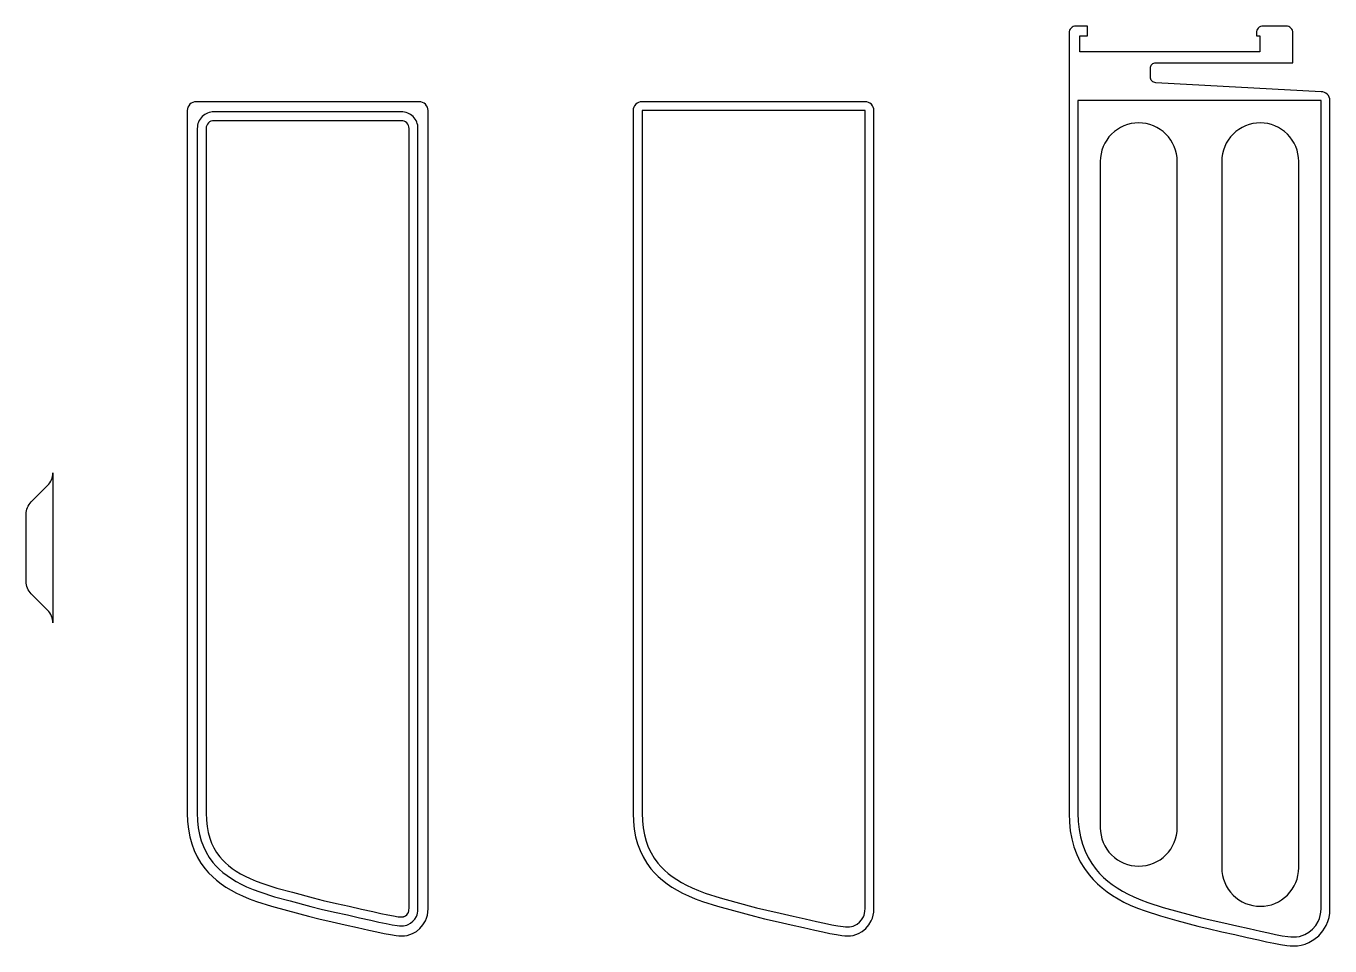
# Model space of a CAD drawing. Extents: x -408 to -115, y 4 to 210.
import ezdxf

# ---------------------------------------------------------------- set-up
doc = ezdxf.new("R2010")
doc.units = 0
doc.layers.get('0').update_dxf_attribs({"linetype": 'CONTINUOUS'})

msp = doc.modelspace()

# ---------------------------------------------------------------- linework, layer by layer
for p, q in [((-158.32, 188.29), (-158.32, 188.29)), ((-131.07, 188.29), (-131.07, 188.29))]:
    msp.add_line(p, q)
for points in [[(-123.75, 208.49, 0.414214), (-125.25, 209.99), (-130.44, 209.99, 0.414214), (-131.94, 208.49), (-131.94, 207.79), (-131.14, 207.79), (-131.14, 204.19), (-171.54, 204.19), (-171.54, 207.79), (-169.79, 207.79), (-169.79, 209.99), (-172.44, 209.99, 0.414214), (-173.94, 208.49), (-173.94, 191.04), (-173.94, 39.03), (-173.94, 37.27), (-173.94, 33.54), (-173.87, 31.58), (-173.67, 29.65), (-173.32, 27.8), (-172.84, 26.02), (-172.21, 24.32), (-171.43, 22.7), (-170.51, 21.17), (-169.45, 19.73), (-168.56, 18.7), (-167.58, 17.73), (-166.54, 16.81), (-165.41, 15.94), (-164.22, 15.13), (-162.96, 14.37), (-161.63, 13.65), (-160.23, 12.99), (-158.61, 12.3), (-156.9, 11.67), (-153.4, 10.54), (-149.8, 9.56), (-145.06, 8.28), (-142.72, 7.71), (-139.68, 7.02), (-136.76, 6.36), (-134.01, 5.75), (-131.47, 5.19), (-129.67, 4.78), (-128.02, 4.42), (-126.5, 4.13), (-125.12, 3.93), (-124.35, 3.85), (-123.62, 3.83), (-122.74, 3.87), (-121.87, 4), (-121.02, 4.23), (-120.16, 4.58), (-119.02, 5.23), (-117.95, 6.11), (-117, 7.19), (-116.26, 8.43), (-115.9, 9.31), (-115.64, 10.22), (-115.49, 11.18), (-115.44, 12.14), (-115.44, 14.86), (-115.44, 16.87), (-115.44, 191.04), (-115.44, 193.29, 0.414214), (-117.44, 195.29), (-154.45, 197.29, -0.414214), (-155.7, 198.54), (-155.7, 200.54, -0.414214), (-154.45, 201.79), (-123.75, 201.79)], [(-344.5, 10.46), (-342.21, 9.9), (-339.18, 9.21), (-336.27, 8.56), (-333.52, 7.95), (-330.98, 7.38), (-329.19, 6.98), (-327.56, 6.63), (-326.12, 6.35), (-324.86, 6.16), (-324.21, 6.1), (-323.63, 6.08), (-322.96, 6.11), (-322.34, 6.2), (-321.74, 6.37), (-321.14, 6.61), (-320.3, 7.09), (-319.52, 7.74), (-318.83, 8.52), (-318.28, 9.44), (-318.03, 10.05), (-317.84, 10.7), (-317.73, 11.41), (-317.69, 12.2), (-317.69, 14.86), (-317.69, 191.04, 0.414214), (-319.69, 193.04), (-369.69, 193.04, 0.414214), (-371.69, 191.04), (-371.69, 37.27), (-371.69, 33.58), (-371.63, 31.74), (-371.44, 29.98), (-371.13, 28.3), (-370.69, 26.71), (-370.13, 25.2), (-369.45, 23.77), (-368.63, 22.41), (-367.7, 21.14), (-366.91, 20.23), (-366.05, 19.37), (-365.11, 18.55), (-364.09, 17.77), (-363, 17.02), (-361.84, 16.32), (-360.61, 15.66), (-359.31, 15.04), (-357.77, 14.39), (-356.16, 13.79), (-352.76, 12.7), (-349.21, 11.74)], [(-244.5, 10.46), (-242.21, 9.9), (-239.18, 9.21), (-236.27, 8.56), (-233.52, 7.95), (-230.98, 7.38), (-229.19, 6.98), (-227.56, 6.63), (-226.12, 6.35), (-224.86, 6.16), (-224.21, 6.1), (-223.63, 6.08), (-222.96, 6.11), (-222.34, 6.2), (-221.74, 6.37), (-221.14, 6.61), (-220.3, 7.09), (-219.52, 7.74), (-218.83, 8.52), (-218.28, 9.44), (-218.03, 10.05), (-217.84, 10.7), (-217.73, 11.41), (-217.69, 12.2), (-217.69, 14.86), (-217.69, 191.04, 0.414214), (-219.69, 193.04), (-269.69, 193.04, 0.414214), (-271.69, 191.04), (-271.69, 37.27), (-271.69, 33.58), (-271.63, 31.74), (-271.44, 29.98), (-271.13, 28.3), (-270.69, 26.71), (-270.13, 25.2), (-269.45, 23.77), (-268.63, 22.41), (-267.7, 21.14), (-266.91, 20.23), (-266.05, 19.37), (-265.11, 18.55), (-264.09, 17.77), (-263, 17.02), (-261.84, 16.32), (-260.61, 15.66), (-259.31, 15.04), (-257.77, 14.39), (-256.16, 13.79), (-252.76, 12.7), (-249.21, 11.74)], [(-325.74, 8.57), (-324.59, 8.39), (-324.07, 8.35), (-323.64, 8.33), (-323.18, 8.35), (-322.8, 8.41), (-322.46, 8.5), (-322.13, 8.64), (-321.59, 8.95), (-321.09, 9.36), (-320.65, 9.85), (-320.29, 10.45), (-320.16, 10.78), (-320.04, 11.18), (-319.97, 11.65), (-319.94, 12.25), (-319.94, 15.09), (-319.94, 187.04, 0.414214), (-323.69, 190.79), (-365.69, 190.79, 0.414214), (-369.44, 187.04), (-369.44, 36.37), (-369.44, 33.62), (-369.38, 31.89), (-369.21, 30.3), (-368.93, 28.81), (-368.55, 27.4), (-368.06, 26.08), (-367.46, 24.83), (-366.76, 23.66), (-365.94, 22.55), (-365.26, 21.77), (-364.51, 21.01), (-363.68, 20.29), (-362.77, 19.59), (-361.79, 18.92), (-360.73, 18.28), (-359.59, 17.67), (-358.38, 17.09), (-356.94, 16.48), (-355.42, 15.92), (-352.13, 14.86), (-348.62, 13.91), (-343.94, 12.63), (-341.69, 12.09), (-338.69, 11.41), (-335.78, 10.76), (-333.03, 10.15), (-330.49, 9.58), (-328.7, 9.18), (-327.11, 8.83)], [(-351.56, 16.78), (-348.1, 15.84), (-343.44, 14.57), (-341.23, 14.04), (-338.25, 13.36), (-335.35, 12.71), (-332.6, 12.1), (-330.05, 11.53), (-328.27, 11.13), (-326.71, 10.79), (-325.4, 10.54), (-324.35, 10.38), (-323.95, 10.34), (-323.65, 10.33), (-323.37, 10.35), (-323.22, 10.37), (-323.1, 10.4), (-323.01, 10.44), (-322.72, 10.6), (-322.48, 10.8), (-322.27, 11.04), (-322.09, 11.35), (-322.05, 11.43), (-322, 11.61), (-321.96, 11.86), (-321.94, 12.3), (-321.94, 48.3), (-321.94, 187.04, 0.414214), (-323.69, 188.79), (-365.69, 188.79, 0.414214), (-367.44, 187.04), (-367.44, 35.83), (-367.44, 33.65), (-367.39, 32.03), (-367.23, 30.59), (-366.98, 29.26), (-366.64, 28.01), (-366.22, 26.86), (-365.7, 25.78), (-365.09, 24.77), (-364.38, 23.8), (-363.8, 23.14), (-363.14, 22.47), (-362.41, 21.83), (-361.6, 21.21), (-360.71, 20.6), (-359.74, 20.02), (-358.69, 19.46), (-357.57, 18.92), (-356.2, 18.34), (-354.77, 17.81)], [(-158.32, 188.29, 0.414214), (-166.94, 179.67), (-166.94, 30.33, 0.414214), (-158.32, 21.7, 0.414214), (-149.69, 30.33), (-149.69, 179.67, 0.414214)], [(-131.07, 12.7, 0.414214), (-122.44, 21.33), (-122.44, 179.67, 0.414214), (-131.07, 188.29, 0.414214), (-139.69, 179.67), (-139.69, 21.33, 0.414214)], [(-407.83, 100.54, -0.198912), (-406.66, 103.37), (-403, 107.03, 0.198912), (-401.83, 109.86), (-401.83, 76.23, 0.198912), (-403, 79.06), (-406.66, 82.71, -0.198912), (-407.83, 85.54)]]:
    msp.add_lwpolyline(points, format="xyb", close=True)
for points in [[(-171.94, 193.29), (-171.94, 39.03), (-171.94, 37.27), (-171.94, 33.58), (-171.88, 31.72), (-171.69, 29.94), (-171.37, 28.25), (-170.93, 26.63), (-170.36, 25.1), (-169.67, 23.65), (-168.84, 22.28), (-167.89, 20.98), (-167.09, 20.06), (-166.22, 19.19), (-165.26, 18.35), (-164.24, 17.56), (-163.14, 16.81), (-161.97, 16.11), (-160.72, 15.44), (-159.41, 14.81), (-157.87, 14.16), (-156.25, 13.55), (-152.84, 12.46), (-149.28, 11.49), (-144.56, 10.21), (-142.26, 9.66), (-139.24, 8.97), (-136.33, 8.32), (-133.57, 7.71), (-131.04, 7.14), (-129.24, 6.73), (-127.61, 6.38), (-126.16, 6.1), (-124.88, 5.91), (-124.23, 5.85), (-123.63, 5.83), (-122.94, 5.86), (-122.29, 5.96), (-121.66, 6.13), (-121.03, 6.38), (-120.16, 6.89), (-119.34, 7.55), (-118.62, 8.38), (-118.05, 9.33), (-117.79, 9.97), (-117.6, 10.65), (-117.48, 11.39), (-117.44, 12.19), (-117.44, 14.86), (-117.44, 39.03), (-117.44, 193.29)], [(-244, 12.39), (-241.75, 11.85), (-238.74, 11.16), (-235.84, 10.51), (-233.09, 9.9), (-230.54, 9.33), (-228.76, 8.93), (-227.16, 8.59), (-225.78, 8.32), (-224.62, 8.15), (-224.09, 8.1), (-223.64, 8.08), (-223.15, 8.1), (-222.75, 8.17), (-222.38, 8.27), (-222.02, 8.41), (-221.44, 8.74), (-220.91, 9.18), (-220.45, 9.71), (-220.07, 10.34), (-219.92, 10.7), (-219.8, 11.13), (-219.72, 11.62), (-219.69, 12.25), (-219.69, 48.3), (-219.69, 191.04), (-269.69, 191.04), (-269.69, 43.73), (-269.69, 33.61), (-269.63, 31.88), (-269.46, 30.27), (-269.18, 28.75), (-268.79, 27.32), (-268.29, 25.98), (-267.68, 24.72), (-266.97, 23.52), (-266.13, 22.39), (-265.45, 21.6), (-264.68, 20.83), (-263.83, 20.09), (-262.92, 19.39), (-261.92, 18.71), (-260.85, 18.06), (-259.71, 17.45), (-258.49, 16.87), (-257.03, 16.25), (-255.51, 15.68), (-252.2, 14.62), (-248.69, 13.67)]]:
    msp.add_lwpolyline(points, close=True)

doc.saveas('drawing.dxf')
